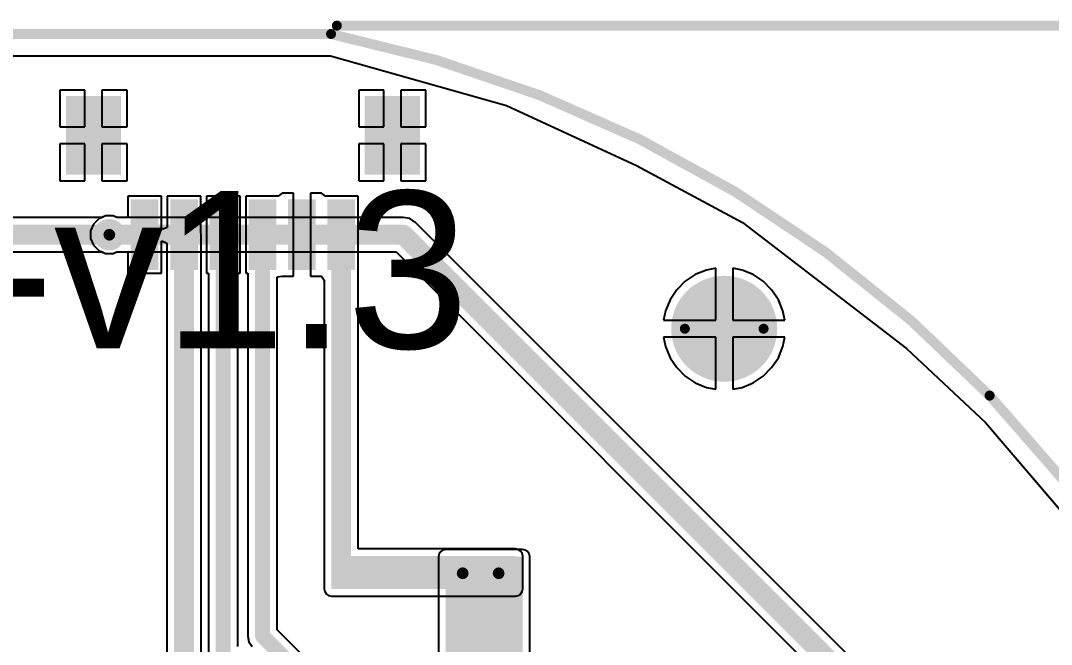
# Model space of a CAD drawing. Header units: millimetres. Extents: x -0.2 to 3.71, y -0.88 to 2.79.
# Drawn here: x 2.051 to 3.084, y 2.164 to 2.789 of the extents above; entities that cross this region are included whole.
import ezdxf

# ---------------------------------------------------------------- set-up
doc = ezdxf.new("R2010")
doc.units = ezdxf.units.MM
doc.header["$MEASUREMENT"] = 0
for name, color, linetype in [('BottomLayer', 5, 'Continuous'), ('BottomPaste', 16, 'Continuous'), ('BottomSolder', 6, 'Continuous'), ('Mechanical1', 6, 'Continuous'), ('Mechanical2', 216, 'Continuous'), ('MultiLayer', 9, 'Continuous'), ('PadHoleLayer', 156, 'Continuous'), ('TopLayer', 1, 'Continuous'), ('TopOverlay', 2, 'Continuous'), ('TopSolder', 216, 'Continuous'), ('ViaHoleLayer', 16, 'Continuous')]:
    doc.layers.add(name, color=color, linetype=linetype)
doc.styles.add('Arial', font='', dxfattribs={"height": 0.2})
doc.styles.get('Arial').set_extended_font_data('Arial')

# ---------------------------------------------------------------- blocks, each defined once
blk = doc.blocks.new('V________T______B_35')
at = {"layer": 'BottomLayer'}
for points in [[(-0.1083, 0.0812), (-0.0886, 0.0812), (-0.0886, 0.0182), (-0.1083, 0.0182)], [(-0.0689, 0.0812), (-0.0492, 0.0812), (-0.0492, 0.0182), (-0.0689, 0.0182)], [(-0.0295, 0.0812), (-0.0098, 0.0812), (-0.0098, 0.0182), (-0.0295, 0.0182)], [(0.0098, 0.0812), (0.0295, 0.0812), (0.0295, 0.0182), (0.0098, 0.0182)], [(0.0492, 0.0812), (0.0689, 0.0812), (0.0689, 0.0182), (0.0492, 0.0182)], [(0.0886, 0.0812), (0.1083, 0.0812), (0.1083, 0.0182), (0.0886, 0.0182)], [(-0.1732, -0.0143), (-0.126, -0.0143), (-0.126, -0.0851), (-0.1732, -0.0851)], [(0.126, -0.0143), (0.1732, -0.0143), (0.1732, -0.0851), (0.126, -0.0851)]]:
    blk.add_hatch(color=5, dxfattribs=at).paths.add_polyline_path(points)
at = {"layer": 'BottomPaste'}
for points in [[(-0.1083, 0.0812), (-0.0886, 0.0812), (-0.0886, 0.0182), (-0.1083, 0.0182)], [(-0.0689, 0.0812), (-0.0492, 0.0812), (-0.0492, 0.0182), (-0.0689, 0.0182)], [(-0.0295, 0.0812), (-0.0098, 0.0812), (-0.0098, 0.0182), (-0.0295, 0.0182)], [(0.0098, 0.0812), (0.0295, 0.0812), (0.0295, 0.0182), (0.0098, 0.0182)], [(0.0492, 0.0812), (0.0689, 0.0812), (0.0689, 0.0182), (0.0492, 0.0182)], [(0.0886, 0.0812), (0.1083, 0.0812), (0.1083, 0.0182), (0.0886, 0.0182)], [(-0.1732, -0.0143), (-0.126, -0.0143), (-0.126, -0.0851), (-0.1732, -0.0851)], [(0.126, -0.0143), (0.1732, -0.0143), (0.1732, -0.0851), (0.126, -0.0851)]]:
    blk.add_hatch(color=16, dxfattribs=at).paths.add_polyline_path(points)
at = {"layer": 'BottomSolder'}
for points in [[(-0.1123, 0.0852), (-0.0846, 0.0852), (-0.0846, 0.0142), (-0.1123, 0.0142)], [(-0.0729, 0.0852), (-0.0452, 0.0852), (-0.0452, 0.0142), (-0.0729, 0.0142)], [(-0.0335, 0.0852), (-0.0058, 0.0852), (-0.0058, 0.0142), (-0.0335, 0.0142)], [(0.0058, 0.0852), (0.0335, 0.0852), (0.0335, 0.0142), (0.0058, 0.0142)], [(0.0452, 0.0852), (0.0729, 0.0852), (0.0729, 0.0142), (0.0452, 0.0142)], [(0.0846, 0.0852), (0.1123, 0.0852), (0.1123, 0.0142), (0.0846, 0.0142)], [(-0.1772, -0.0103), (-0.122, -0.0103), (-0.122, -0.0891), (-0.1772, -0.0891)], [(0.122, -0.0103), (0.1772, -0.0103), (0.1772, -0.0891), (0.122, -0.0891)]]:
    blk.add_hatch(color=6, dxfattribs=at).paths.add_polyline_path(points)

msp = doc.modelspace()

# ---------------------------------------------------------------- hatches: boundary and pattern name
at = {"layer": 'BottomLayer'}
for points in [[(2.3625, 2.2196), (2.3822, 2.2196), (2.3822, 2.606), (2.3625, 2.606)], [(2.3625, 2.2196), (2.547, 2.2196), (2.547, 2.2526), (2.3625, 2.2526)]]:
    msp.add_hatch(color=5, dxfattribs=at).paths.add_polyline_path(points)
h = msp.add_hatch(color=5, dxfattribs=at)
edge = h.paths.add_edge_path()
edge.add_arc((2.1402, 2.5745), 0.0118, 0, 360)
h = msp.add_hatch(color=5, dxfattribs=at)
edge = h.paths.add_edge_path()
edge.add_arc((2.7559, 2.4803), 0.0512, 0, 360)
h = msp.add_hatch(color=5, dxfattribs=at)
edge = h.paths.add_edge_path()
edge.add_arc((2.494, 2.2353), 0.0118, 0, 360)
h = msp.add_hatch(color=5, dxfattribs=at)
edge = h.paths.add_edge_path()
edge.add_arc((2.53, 2.2353), 0.0118, 0, 360)
at = {"layer": 'BottomSolder'}
h = msp.add_hatch(color=6, dxfattribs=at)
edge = h.paths.add_edge_path()
edge.add_arc((2.1402, 2.5745), 0.0158, 0, 360)
h = msp.add_hatch(color=6, dxfattribs=at)
edge = h.paths.add_edge_path()
edge.add_arc((2.7559, 2.4803), 0.0531, 0, 360)
h = msp.add_hatch(color=6, dxfattribs=at)
edge = h.paths.add_edge_path()
edge.add_arc((2.494, 2.2353), 0.0158, 0, 360)
h = msp.add_hatch(color=6, dxfattribs=at)
edge = h.paths.add_edge_path()
edge.add_arc((2.53, 2.2353), 0.0158, 0, 360)
at = {"layer": 'MultiLayer'}
h = msp.add_hatch(color=9, dxfattribs=at)
edge = h.paths.add_edge_path()
edge.add_arc((2.7559, 2.4803), 0.0512, 0, 360)
at = {"layer": 'PadHoleLayer'}
h = msp.add_hatch(color=156, dxfattribs=at)
edge = h.paths.add_edge_path()
edge.add_arc((2.7559, 2.4803), 0.0394, 0, 360)
at = {"layer": 'TopLayer'}
h = msp.add_hatch(color=1, dxfattribs=at)
edge = h.paths.add_edge_path()
edge.add_arc((2.1402, 2.5745), 0.0118, 0, 360)
h = msp.add_hatch(color=1, dxfattribs=at)
edge = h.paths.add_edge_path()
edge.add_arc((2.7559, 2.4803), 0.0512, 0, 360)
msp.add_hatch(color=1, dxfattribs=at).paths.add_polyline_path([(2.477, 1.033), (2.554, 1.033), (2.554, 2.252), (2.477, 2.252)])
h = msp.add_hatch(color=1, dxfattribs=at)
edge = h.paths.add_edge_path()
edge.add_arc((2.494, 2.2353), 0.0118, 0, 360)
h = msp.add_hatch(color=1, dxfattribs=at)
edge = h.paths.add_edge_path()
edge.add_arc((2.53, 2.2353), 0.0118, 0, 360)
at = {"layer": 'TopSolder'}
h = msp.add_hatch(color=216, dxfattribs=at)
edge = h.paths.add_edge_path()
edge.add_arc((2.1402, 2.5745), 0.0158, 0, 360)
h = msp.add_hatch(color=216, dxfattribs=at)
edge = h.paths.add_edge_path()
edge.add_arc((2.7559, 2.4803), 0.0531, 0, 360)
h = msp.add_hatch(color=216, dxfattribs=at)
edge = h.paths.add_edge_path()
edge.add_arc((2.494, 2.2353), 0.0158, 0, 360)
h = msp.add_hatch(color=216, dxfattribs=at)
edge = h.paths.add_edge_path()
edge.add_arc((2.53, 2.2353), 0.0158, 0, 360)
at = {"layer": 'ViaHoleLayer'}
h = msp.add_hatch(color=16, dxfattribs=at)
edge = h.paths.add_edge_path()
edge.add_arc((2.1402, 2.5745), 0.00591, 0, 360)
h = msp.add_hatch(color=16, dxfattribs=at)
edge = h.paths.add_edge_path()
edge.add_arc((2.494, 2.2353), 0.00591, 0, 360)
h = msp.add_hatch(color=16, dxfattribs=at)
edge = h.paths.add_edge_path()
edge.add_arc((2.53, 2.2353), 0.00591, 0, 360)

# ---------------------------------------------------------------- linework, layer by layer
at = {"layer": 'BottomLayer'}
for p, q in [((1.7646, 2.7538), (2.3615, 2.7538)), ((2.3615, 2.7538), (2.538, 2.7038)), ((2.1158, 2.7194), (2.0907, 2.7194)), ((2.0907, 2.7194), (2.0907, 2.6825)), ((2.1158, 2.6825), (2.1158, 2.7194)), ((2.158, 2.7194), (2.1328, 2.7194)), ((2.1328, 2.7194), (2.1328, 2.6825)), ((2.158, 2.6825), (2.158, 2.7194)), ((2.4151, 2.7194), (2.3899, 2.7194)), ((2.3899, 2.7194), (2.3899, 2.6825)), ((2.4151, 2.6825), (2.4151, 2.7194)), ((2.4572, 2.7194), (2.4321, 2.7194)), ((2.4321, 2.7194), (2.4321, 2.6825)), ((2.4572, 2.6825), (2.4572, 2.7194)), ((2.538, 2.7038), (2.668, 2.6438)), ((2.0907, 2.6825), (2.1158, 2.6825)), ((2.1328, 2.6825), (2.158, 2.6825)), ((2.3899, 2.6825), (2.4151, 2.6825)), ((2.4321, 2.6825), (2.4572, 2.6825)), ((2.1158, 2.6655), (2.0907, 2.6655)), ((2.0907, 2.6655), (2.0907, 2.6285)), ((2.1158, 2.6285), (2.1158, 2.6655)), ((2.158, 2.6655), (2.1328, 2.6655)), ((2.1328, 2.6655), (2.1328, 2.6285)), ((2.158, 2.6285), (2.158, 2.6655)), ((2.4151, 2.6655), (2.3899, 2.6655)), ((2.3899, 2.6655), (2.3899, 2.6285)), ((2.4151, 2.6285), (2.4151, 2.6655)), ((2.4572, 2.6655), (2.4321, 2.6655)), ((2.4321, 2.6655), (2.4321, 2.6285)), ((2.4572, 2.6285), (2.4572, 2.6655)), ((2.668, 2.6438), (2.7743, 2.5866)), ((2.0907, 2.6285), (2.1158, 2.6285)), ((2.1328, 2.6285), (2.158, 2.6285)), ((2.3899, 2.6285), (2.4151, 2.6285)), ((2.4321, 2.6285), (2.4572, 2.6285)), ((2.1924, 2.613), (2.1587, 2.613)), ((2.1587, 2.613), (2.1587, 2.5919)), ((2.1924, 2.5804), (2.1924, 2.613)), ((2.2317, 2.613), (2.1981, 2.613)), ((2.1981, 2.613), (2.1981, 2.5816)), ((2.2317, 2.577), (2.2317, 2.613)), ((2.2711, 2.613), (2.2374, 2.613)), ((2.2374, 2.613), (2.2374, 2.5361)), ((2.2711, 2.5361), (2.2711, 2.613)), ((2.3082, 2.613), (2.2768, 2.613)), ((2.2768, 2.613), (2.2768, 2.5361)), ((2.3094, 2.613), (2.3082, 2.613)), ((2.3132, 2.616), (2.3094, 2.613)), ((2.3245, 2.616), (2.3132, 2.616)), ((2.3245, 2.5745), (2.3245, 2.616)), ((2.3518, 2.616), (2.3415, 2.616)), ((2.3415, 2.616), (2.3415, 2.5745)), ((2.3528, 2.616), (2.3518, 2.616)), ((2.3566, 2.613), (2.3528, 2.616)), ((2.3618, 2.613), (2.3566, 2.613)), ((2.3625, 2.6132), (2.3618, 2.613)), ((2.3822, 2.6132), (2.3625, 2.6132)), ((2.3829, 2.613), (2.3822, 2.6132)), ((2.3892, 2.613), (2.3829, 2.613)), ((2.3892, 2.6067), (2.3892, 2.613)), ((2.3894, 2.606), (2.3892, 2.6067)), ((2.3894, 2.2597), (2.3894, 2.606)), ((2.1365, 2.5934), (2.1296, 2.5905)), ((2.144, 2.5934), (2.1365, 2.5934)), ((2.1476, 2.5919), (2.144, 2.5934)), ((2.1587, 2.5919), (2.1476, 2.5919)), ((2.1243, 2.5852), (2.1214, 2.5783)), ((2.1296, 2.5905), (2.1243, 2.5852)), ((2.1981, 2.5816), (2.1931, 2.5797)), ((2.7743, 2.5866), (2.9385, 2.4605)), ((2.1214, 2.5783), (2.1214, 2.5708)), ((2.1214, 2.5708), (2.1243, 2.5639)), ((2.1931, 2.5797), (2.1924, 2.5804)), ((2.2322, 2.5745), (2.2317, 2.577)), ((2.2322, 2.1403), (2.2322, 2.5745)), ((2.3245, 2.5331), (2.3245, 2.5745)), ((2.3415, 2.5745), (2.3415, 2.5331)), ((2.1243, 2.5639), (2.1296, 2.5586)), ((2.1924, 2.5681), (2.1926, 2.5682)), ((2.1924, 2.5361), (2.1924, 2.5681)), ((2.1926, 2.5682), (2.1976, 2.5661)), ((2.1976, 2.5661), (2.1976, 2.1331)), ((2.1296, 2.5586), (2.1365, 2.5557)), ((2.1365, 2.5557), (2.144, 2.5557)), ((2.144, 2.5557), (2.1476, 2.5572)), ((2.1476, 2.5572), (2.1587, 2.5572)), ((2.1587, 2.5572), (2.1587, 2.5361)), ((2.7474, 2.541), (2.7381, 2.5391)), ((2.7474, 2.4888), (2.7474, 2.541)), ((2.7738, 2.5391), (2.7644, 2.541)), ((2.7644, 2.541), (2.7644, 2.4888)), ((2.1587, 2.5361), (2.1924, 2.5361)), ((2.2374, 2.5361), (2.2395, 2.5361)), ((2.2395, 2.5361), (2.2395, 2.1557)), ((2.269, 2.1619), (2.269, 2.5361)), ((2.269, 2.5361), (2.2711, 2.5361)), ((2.2768, 2.5361), (2.2789, 2.5361)), ((2.2789, 2.5361), (2.2789, 2.1724)), ((2.3084, 2.5324), (2.3132, 2.5331)), ((2.3084, 2.1785), (2.3084, 2.5324)), ((2.3132, 2.5331), (2.3142, 2.5331)), ((2.3142, 2.5331), (2.3245, 2.5331)), ((2.3415, 2.5331), (2.3504, 2.5331)), ((2.3504, 2.5331), (2.3528, 2.5331)), ((2.3528, 2.5331), (2.3554, 2.5291)), ((2.3554, 2.5291), (2.3554, 2.2526)), ((2.7269, 2.5345), (2.7169, 2.5278)), ((2.7381, 2.5391), (2.7269, 2.5345)), ((2.7849, 2.5345), (2.7738, 2.5391)), ((2.7949, 2.5278), (2.7849, 2.5345)), ((2.7084, 2.5193), (2.7017, 2.5093)), ((2.7169, 2.5278), (2.7084, 2.5193)), ((2.8034, 2.5193), (2.7949, 2.5278)), ((2.8101, 2.5093), (2.8034, 2.5193)), ((2.7017, 2.5093), (2.6971, 2.4982)), ((2.8147, 2.4982), (2.8101, 2.5093)), ((2.6971, 2.4982), (2.6952, 2.4888)), ((2.8166, 2.4888), (2.8147, 2.4982)), ((2.6952, 2.4888), (2.7474, 2.4888)), ((2.7644, 2.4888), (2.8166, 2.4888)), ((2.7474, 2.4718), (2.6952, 2.4718)), ((2.6952, 2.4718), (2.6971, 2.4625)), ((2.7474, 2.4196), (2.7474, 2.4718)), ((2.8166, 2.4718), (2.7644, 2.4718)), ((2.7644, 2.4718), (2.7644, 2.4196)), ((2.8147, 2.4625), (2.8166, 2.4718)), ((2.6971, 2.4625), (2.7017, 2.4513)), ((2.8101, 2.4513), (2.8147, 2.4625)), ((2.9385, 2.4605), (3.0174, 2.3862)), ((2.7017, 2.4513), (2.7084, 2.4413)), ((2.8034, 2.4413), (2.8101, 2.4513)), ((2.7084, 2.4413), (2.7169, 2.4328)), ((2.7949, 2.4328), (2.8034, 2.4413)), ((2.7169, 2.4328), (2.7269, 2.4261)), ((2.7269, 2.4261), (2.7381, 2.4215)), ((2.7738, 2.4215), (2.7849, 2.4261)), ((2.7849, 2.4261), (2.7949, 2.4328)), ((2.7381, 2.4215), (2.7474, 2.4196)), ((2.7644, 2.4196), (2.7738, 2.4215)), ((3.0174, 2.3862), (3.1072, 2.2813)), ((2.3554, 2.2526), (2.3554, 2.2196)), ((2.547, 2.2597), (2.3894, 2.2597)), ((2.5497, 2.2592), (2.547, 2.2597)), ((2.552, 2.2576), (2.5497, 2.2592)), ((2.5536, 2.2553), (2.552, 2.2576)), ((2.5541, 2.2526), (2.5536, 2.2553)), ((2.5541, 2.2196), (2.5541, 2.2526)), ((2.3554, 2.2196), (2.3559, 2.2169)), ((2.5536, 2.2169), (2.5541, 2.2196)), ((2.3559, 2.2169), (2.3575, 2.2145)), ((2.3575, 2.2145), (2.3598, 2.213)), ((2.3598, 2.213), (2.3625, 2.2125)), ((2.3625, 2.2125), (2.547, 2.2125)), ((2.547, 2.2125), (2.5497, 2.213)), ((2.5497, 2.213), (2.552, 2.2145)), ((2.552, 2.2145), (2.5536, 2.2169)), ((2.3341, 2.1528), (2.3084, 2.1785)), ((2.2789, 2.1724), (2.28, 2.1667)), ((2.28, 2.1667), (2.2832, 2.1619))]:
    msp.add_line(p, q, dxfattribs=at)
for points, const_width in [([(2.1402, 2.5745), (2.1755, 2.5745)], 0.02), ([(2.2149, 2.1331), (2.2149, 2.5745)], 0.02), ([(2.2543, 2.1557), (2.2543, 2.5745)], 0.015), ([(2.2936, 2.1724), (2.2936, 2.5745)], 0.015), ([(2.2936, 2.1724), (2.328, 2.138)], 0.015)]:
    msp.add_lwpolyline(points, dxfattribs=dict(at, const_width=const_width))
for points, const_width in [([(2.1352, 2.5745, 1), (2.1452, 2.5745, 1)], 0.01), ([(2.1705, 2.5745, 1), (2.1805, 2.5745, 1)], 0.01), ([(2.2099, 2.5745, 1), (2.2199, 2.5745, 1)], 0.01), ([(2.2505, 2.5745, 1), (2.258, 2.5745, 1)], 0.0075), ([(2.2899, 2.5745, 1), (2.2974, 2.5745, 1)], 0.0075), ([(2.2899, 2.1724, 1), (2.2974, 2.1724, 1)], 0.0075), ([(2.2899, 2.1724, 1), (2.2974, 2.1724, 1)], 0.0075)]:
    msp.add_lwpolyline(points, format="xyb", close=True, dxfattribs=dict(at, const_width=const_width))
at = {"layer": 'Mechanical1', "const_width": 0.01}
msp.add_lwpolyline([(2.368, 2.784), (3.68, 2.784)], dxfattribs=at)
at = {"layer": 'Mechanical1', "const_width": 0.005}
msp.add_lwpolyline([(2.3655, 2.784, 1), (2.3705, 2.784, 1)], format="xyb", close=True, dxfattribs=at)
at = {"layer": 'Mechanical2', "const_width": 0.01}
msp.add_lwpolyline([(0.7874, 2.7756), (2.3622, 2.7756)], dxfattribs=at)
at = {"layer": 'Mechanical2', "const_width": 0.005}
for points in [[(2.3597, 2.7756, 1), (2.3647, 2.7756, 1)], [(2.3597, 2.7756, 1), (2.3647, 2.7756, 1)], [(2.714, 2.4803, 1), (2.719, 2.4803, 1)], [(2.714, 2.4803, 1), (2.719, 2.4803, 1)], [(2.7928, 2.4803, 1), (2.7978, 2.4803, 1)], [(2.7928, 2.4803, 1), (2.7978, 2.4803, 1)], [(3.0192, 2.4133, 1), (3.0242, 2.4133, 1)], [(3.0192, 2.4133, 1), (3.0242, 2.4133, 1)]]:
    msp.add_lwpolyline(points, format="xyb", close=True, dxfattribs=at)
at = {"layer": 'Mechanical2', "const_width": 0.01}
for points in [[(2.3622, 2.7756, -0.152792), (3.0217, 2.4133)], [(2.7165, 2.4803, -1), (2.7953, 2.4803)], [(2.7953, 2.4803, -1), (2.7165, 2.4803)], [(3.0217, 2.4133, -0.095808), (3.3465, 1.9112)]]:
    msp.add_lwpolyline(points, format="xyb", dxfattribs=at)
at = {"layer": 'TopLayer'}
for p, q in [((0.7908, 2.7538), (2.3615, 2.7538)), ((2.3615, 2.7538), (2.538, 2.7038)), ((2.538, 2.7038), (2.668, 2.6438)), ((2.668, 2.6438), (2.7743, 2.5866)), ((2.1329, 2.5919), (1.7835, 2.5919)), ((2.1365, 2.5934), (2.1329, 2.5919)), ((2.144, 2.5934), (2.1365, 2.5934)), ((2.1476, 2.5919), (2.144, 2.5934)), ((2.4345, 2.5919), (2.1476, 2.5919)), ((2.4411, 2.5906), (2.4345, 2.5919)), ((2.4467, 2.5868), (2.4411, 2.5906)), ((2.9583, 2.0753), (2.4467, 2.5868)), ((2.7743, 2.5866), (2.9385, 2.4605)), ((1.7907, 2.5572), (2.1329, 2.5572)), ((2.1329, 2.5572), (2.1365, 2.5557)), ((2.1365, 2.5557), (2.144, 2.5557)), ((2.144, 2.5557), (2.1476, 2.5572)), ((2.1476, 2.5572), (2.4273, 2.5572)), ((2.4273, 2.5572), (2.9287, 2.0558)), ((2.7474, 2.541), (2.7381, 2.5391)), ((2.7474, 2.4888), (2.7474, 2.541)), ((2.7738, 2.5391), (2.7644, 2.541)), ((2.7644, 2.541), (2.7644, 2.4888)), ((2.7269, 2.5345), (2.7169, 2.5278)), ((2.7381, 2.5391), (2.7269, 2.5345)), ((2.7849, 2.5345), (2.7738, 2.5391)), ((2.7949, 2.5278), (2.7849, 2.5345)), ((2.7084, 2.5193), (2.7017, 2.5093)), ((2.7169, 2.5278), (2.7084, 2.5193)), ((2.8034, 2.5193), (2.7949, 2.5278)), ((2.8101, 2.5093), (2.8034, 2.5193)), ((2.7017, 2.5093), (2.6971, 2.4982)), ((2.8147, 2.4982), (2.8101, 2.5093)), ((2.6971, 2.4982), (2.6952, 2.4888)), ((2.8166, 2.4888), (2.8147, 2.4982)), ((2.6952, 2.4888), (2.7474, 2.4888)), ((2.7644, 2.4888), (2.8166, 2.4888)), ((2.7474, 2.4718), (2.6952, 2.4718)), ((2.6952, 2.4718), (2.6971, 2.4625)), ((2.7474, 2.4196), (2.7474, 2.4718)), ((2.8166, 2.4718), (2.7644, 2.4718)), ((2.7644, 2.4718), (2.7644, 2.4196)), ((2.8147, 2.4625), (2.8166, 2.4718)), ((2.6971, 2.4625), (2.7017, 2.4513)), ((2.8101, 2.4513), (2.8147, 2.4625)), ((2.9385, 2.4605), (3.0174, 2.3862)), ((2.7017, 2.4513), (2.7084, 2.4413)), ((2.8034, 2.4413), (2.8101, 2.4513)), ((2.7084, 2.4413), (2.7169, 2.4328)), ((2.7949, 2.4328), (2.8034, 2.4413)), ((2.7169, 2.4328), (2.7269, 2.4261)), ((2.7269, 2.4261), (2.7381, 2.4215)), ((2.7738, 2.4215), (2.7849, 2.4261)), ((2.7849, 2.4261), (2.7949, 2.4328)), ((2.7381, 2.4215), (2.7474, 2.4196)), ((2.7644, 2.4196), (2.7738, 2.4215)), ((3.0174, 2.3862), (3.1303, 2.2543)), ((2.4704, 2.2547), (2.4699, 2.252)), ((2.4699, 2.252), (2.4699, 1.072)), ((2.472, 2.257), (2.4704, 2.2547)), ((2.4743, 2.2586), (2.472, 2.257)), ((2.477, 2.2591), (2.4743, 2.2586)), ((2.554, 2.2591), (2.477, 2.2591)), ((2.5567, 2.2586), (2.554, 2.2591)), ((2.559, 2.257), (2.5567, 2.2586)), ((2.5606, 2.2547), (2.559, 2.257)), ((2.5611, 2.252), (2.5606, 2.2547)), ((2.5611, 1.0791), (2.5611, 2.252))]:
    msp.add_line(p, q, dxfattribs=at)
at = {"layer": 'TopLayer', "const_width": 0.02}
for points in [[(1.7835, 2.5745), (2.1402, 2.5745)], [(2.1402, 2.5745), (2.4345, 2.5745)], [(2.4345, 2.5745), (2.946, 2.063)]]:
    msp.add_lwpolyline(points, dxfattribs=at)
at = {"layer": 'TopLayer', "const_width": 0.01}
for points in [[(2.1352, 2.5745, 1), (2.1452, 2.5745, 1)], [(2.1352, 2.5745, 1), (2.1452, 2.5745, 1)], [(2.4295, 2.5745, 1), (2.4395, 2.5745, 1)], [(2.4295, 2.5745, 1), (2.4395, 2.5745, 1)]]:
    msp.add_lwpolyline(points, format="xyb", close=True, dxfattribs=at)

# ---------------------------------------------------------------- block references
at = {"rotation": 180}
msp.add_blockref('V________T______B_35', (2.274, 2.6243), dxfattribs=at)

# ---------------------------------------------------------------- texts
at = {"layer": 'TopOverlay', "style": 'Arial'}
msp.add_text('IoT-Button-v1.3', height=0.15748, dxfattribs=at).set_placement((0.9843, 2.4607))

doc.saveas('drawing.dxf')
